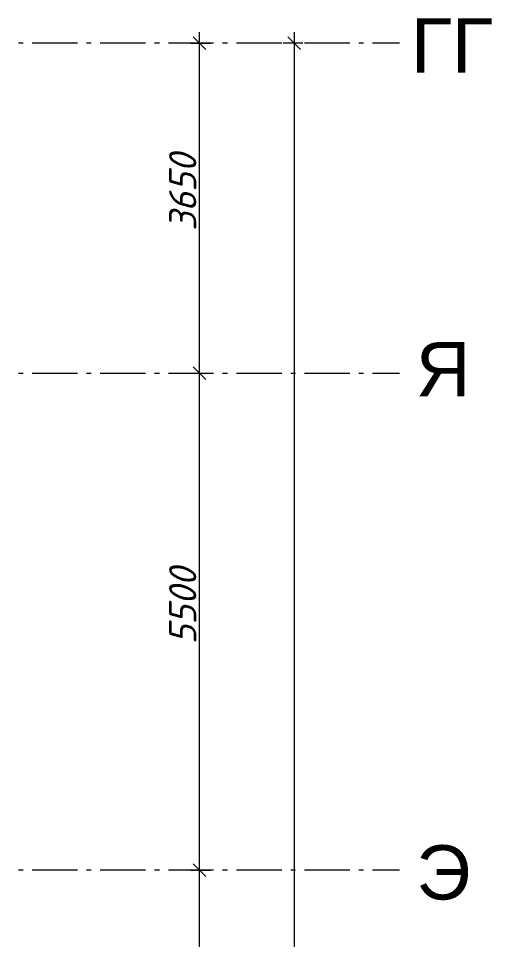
# Model space of a CAD drawing. Header units: millimetres. Extents: x -81576 to 1046824, y -248937 to 691537.
# Drawn here: x 123781 to 129014, y 575454 to 585644 of the extents above; entities that cross this region are included whole.
import ezdxf

# ---------------------------------------------------------------- set-up
doc = ezdxf.new("R2010")
doc.units = ezdxf.units.MM
doc.layers.add('PDF _Геометрия', color=7, linetype='Continuous', true_color=0x1d1d1d)
doc.layers.add('PDF _Текст', color=7, linetype='Continuous')
doc.styles.add('PDF ArialMT', font='arial.ttf')
doc.styles.add('PDF ISOCPEUR Italic', font='isocpeui.ttf')

msp = doc.modelspace()

# ---------------------------------------------------------------- linework, layer by layer
at = {"layer": 'PDF _Геометрия', "color": 7, "lineweight": 9}
for points in [[(125782.5, 551801.5), (125782.5, 555221.6), (125782.5, 560521.6), (125782.5, 564221.6), (125782.5, 570221.6), (125782.5, 576221.6), (125782.5, 581721.6), (125782.5, 585491.6)], [(126828.7, 585491.6), (126828.7, 551801.5)], [(125712.5, 585441.6), (125782.5, 585371.6), (125852.5, 585301.6)], [(126898.7, 585301.6), (126828.7, 585371.6), (126758.7, 585441.6)], [(123833.7, 585371.6), (123780.8, 585371.6)], [(124433.7, 585371.6), (123933.7, 585371.6)], [(124586.6, 585371.6), (124533.7, 585371.6)], [(125186.6, 585371.6), (124686.6, 585371.6)], [(125339.6, 585371.6), (125286.6, 585371.6)], [(125939.6, 585371.6), (125439.6, 585371.6)], [(125683.5, 585371.6), (125782.5, 585371.6), (125902.5, 585371.6)], [(126092.5, 585371.6), (126039.6, 585371.6)], [(126692.5, 585371.6), (126192.5, 585371.6)], [(126927.7, 585371.6), (126828.7, 585371.6), (126708.7, 585371.6)], [(126845.4, 585371.6), (126792.5, 585371.6)], [(127445.4, 585371.6), (126945.4, 585371.6)], [(127598.3, 585371.6), (127545.4, 585371.6)], [(127994.5, 585371.6), (127698.3, 585371.6)], [(123780.8, 581721.6), (123833.7, 581721.6)], [(123933.7, 581721.6), (124433.7, 581721.6)], [(124533.7, 581721.6), (124586.6, 581721.6)], [(124686.6, 581721.6), (125186.6, 581721.6)], [(125286.6, 581721.6), (125339.6, 581721.6)], [(125439.6, 581721.6), (125939.6, 581721.6)], [(125683.5, 581721.6), (125782.5, 581721.6), (125902.5, 581721.6)], [(125712.5, 581791.6), (125782.5, 581721.6), (125852.5, 581651.6)], [(126039.6, 581721.6), (126092.5, 581721.6)], [(126192.5, 581721.6), (126692.5, 581721.6)], [(126792.5, 581721.6), (126845.4, 581721.6)], [(126945.4, 581721.6), (127445.4, 581721.6)], [(127545.4, 581721.6), (127598.3, 581721.6)], [(127698.3, 581721.6), (127994.5, 581721.6)], [(123833.7, 576221.6), (123780.8, 576221.6)], [(124433.7, 576221.6), (123933.7, 576221.6)], [(124586.6, 576221.6), (124533.7, 576221.6)], [(125186.6, 576221.6), (124686.6, 576221.6)], [(125339.6, 576221.6), (125286.6, 576221.6)], [(125939.6, 576221.6), (125439.6, 576221.6)], [(125683.5, 576221.6), (125782.5, 576221.6), (125902.5, 576221.6)], [(125712.5, 576291.6), (125782.5, 576221.6), (125852.5, 576151.6)], [(126092.5, 576221.6), (126039.6, 576221.6)], [(126692.5, 576221.6), (126192.5, 576221.6)], [(126845.4, 576221.6), (126792.5, 576221.6)], [(127445.4, 576221.6), (126945.4, 576221.6)], [(127598.3, 576221.6), (127545.4, 576221.6)], [(127994.5, 576221.6), (127698.3, 576221.6)]]:
    msp.add_lwpolyline(points, dxfattribs=at)

# ---------------------------------------------------------------- texts
at = {"layer": 'PDF _Текст', "char_height": 600, "attachment_point": 4, "style": 'PDF ArialMT'}
for s, insert in [('ГГ', (128121.6, 585343.4)), ('Я', (128175.8, 581764)), ('Э', (128181, 576193.4))]:
    msp.add_mtext(s, dxfattribs=dict(at, insert=insert))
at = {"layer": 'PDF _Текст', "char_height": 300, "attachment_point": 4, "rotation": 90, "style": 'PDF ISOCPEUR Italic'}
for s, insert in [('3650', (125597.7, 583293.7)), ('5500', (125597.7, 578718.7))]:
    msp.add_mtext(s, dxfattribs=dict(at, insert=insert))

doc.saveas('drawing.dxf')
